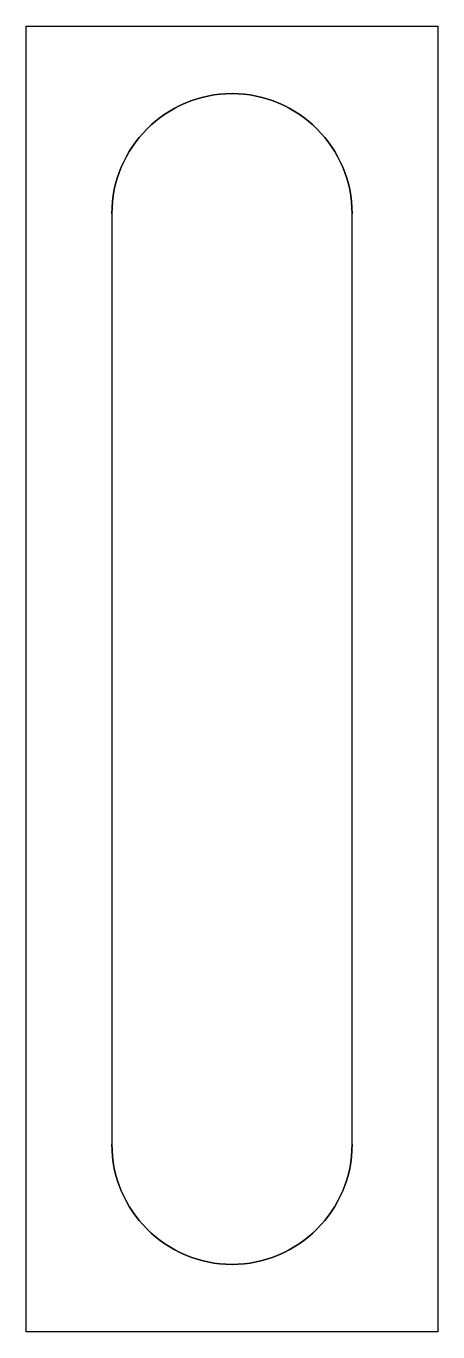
# Model space of a CAD drawing. Header units: inches. Extents: x -3 to 0, y -4.75 to 4.75.
import ezdxf

# ---------------------------------------------------------------- set-up
doc = ezdxf.new("R2010")
doc.units = ezdxf.units.IN
doc.header["$MEASUREMENT"] = 0

msp = doc.modelspace()

# ---------------------------------------------------------------- linework, layer by layer
at = {"extrusion": (-1, -6e-16, 0)}
msp.add_line((-3, -4.75, -4.75), (-3, 4.75, -4.75), dxfattribs=at)
at = {"extrusion": (0, 1, -1e-16)}
msp.add_line((-3, 4.75, -4.75), (0, 4.75, -4.75), dxfattribs=at)
at = {"extrusion": (0, -1e-16, -1)}
for p, q in [((-3, -4.75, -4.75), (-3, 4.75, -4.75)), ((-3, 4.75, -4.75), (0, 4.75, -4.75)), ((0, 4.75, -4.75), (0, -4.75, -4.75)), ((-2.375, 3.384, -4.75), (-2.375, -3.384, -4.75)), ((-0.625, -3.384, -4.75), (-0.625, 3.384, -4.75)), ((0, -4.75, -4.75), (-3, -4.75, -4.75))]:
    msp.add_line(p, q, dxfattribs=at)
at = {"extrusion": (1, 2e-16, 0)}
msp.add_line((0, 4.75, -4.75), (0, -4.75, -4.75), dxfattribs=at)
at = {"extrusion": (1, 1e-16, 0)}
msp.add_line((-2.375, 3.384, -4.75), (-2.375, -3.384, -4.75), dxfattribs=at)
at = {"extrusion": (-1, -2e-16, 0)}
msp.add_line((-0.625, -3.384, -4.75), (-0.625, 3.384, -4.75), dxfattribs=at)
at = {"extrusion": (0, -1, 1e-16)}
msp.add_line((0, -4.75, -4.75), (-3, -4.75, -4.75), dxfattribs=at)
for centre, start, end in [((-1.5, 3.384, -4.75), 0, 180), ((-1.5, -3.384, -4.75), 180, 360)]:
    msp.add_arc(centre, 0.875, start, end)
at = {"extrusion": (0, -1e-16, -1)}
for centre, start, end in [((1.5, 3.384, 4.75), 0, 180), ((1.5, -3.384, 4.75), 180, 0)]:
    msp.add_arc(centre, 0.875, start, end, dxfattribs=at)

doc.saveas('drawing.dxf')
